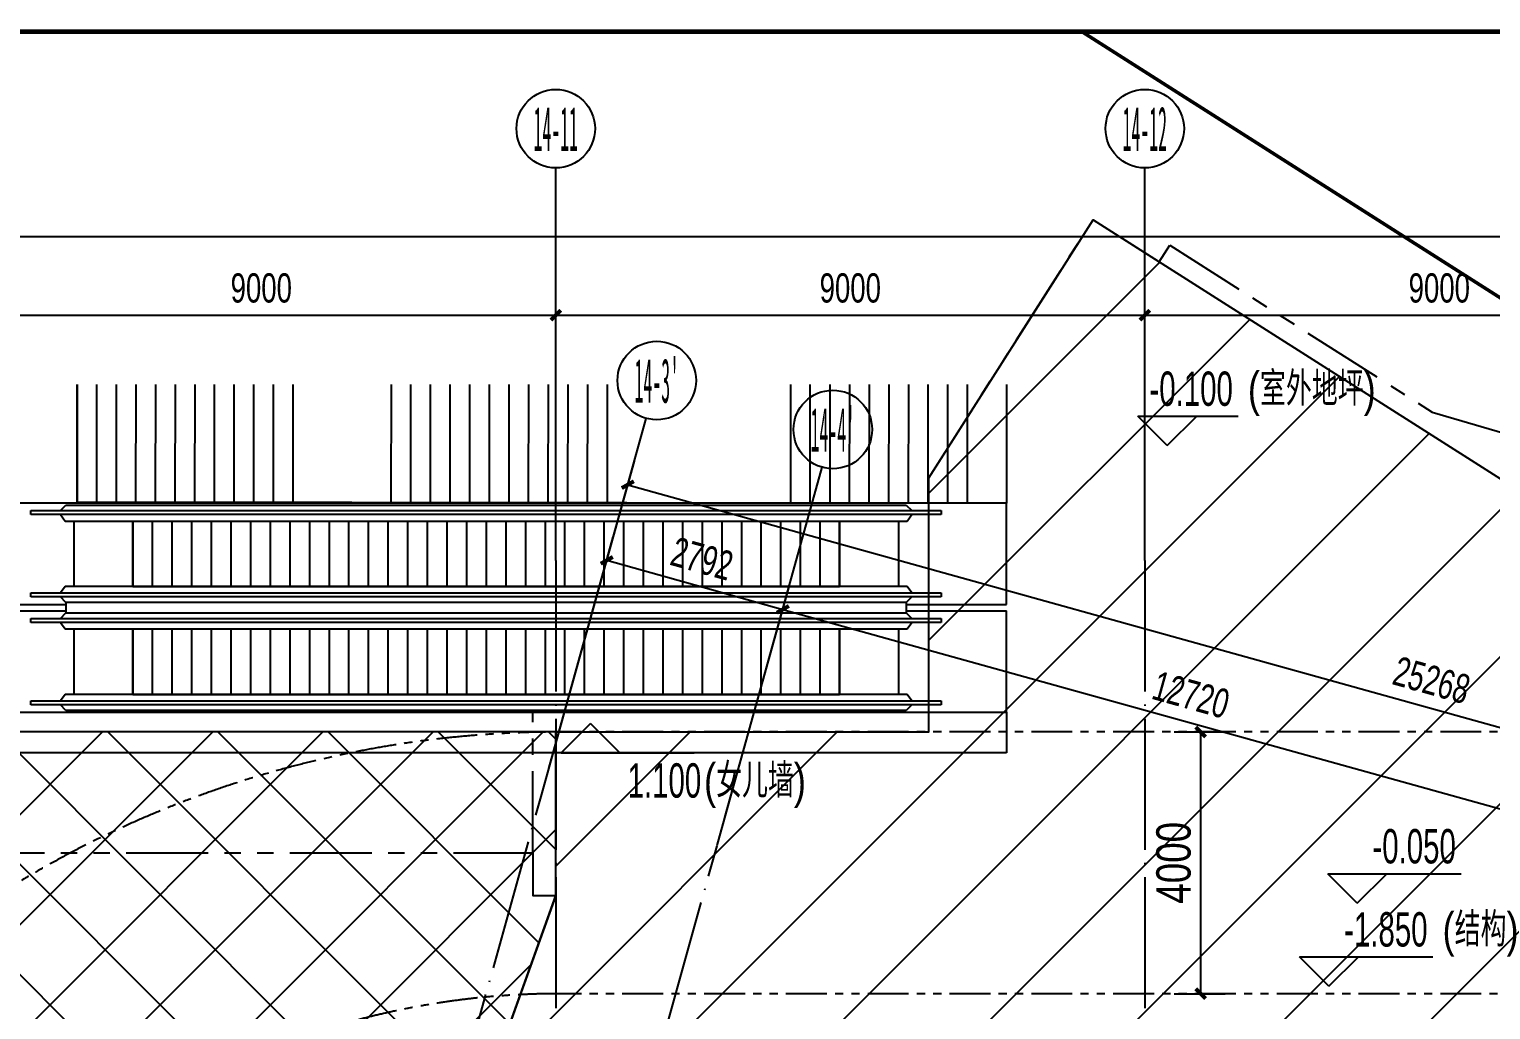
# Model space of a CAD drawing. Extents: x -233336 to 840473, y -28113 to 330904.
# Drawn here: x 768337 to 790670, y 44545 to 59529 of the extents above; entities that cross this region are included whole.
import ezdxf
from ezdxf.enums import TextEntityAlignment as Align
from ezdxf.xclip import XClip

# ---------------------------------------------------------------- set-up
doc = ezdxf.new("R2010")
doc.units = 0
doc.header["$LTSCALE"] = 1000
doc.header["$XCLIPFRAME"] = 2
doc.linetypes.add('104-14# 核心筒$0$DOTE', pattern=[2.42, 2, -0.2, 0.02, -0.2])
doc.linetypes.add('X-104 14#平面$0$PHANTOM2', pattern=[1.25, 0.625, -0.125, 0.125, -0.125, 0.125, -0.125])
doc.layers.get('0').update_dxf_attribs({"linetype": 'CONTINUOUS'})
doc.layers.get('Defpoints').update_dxf_attribs({"linetype": 'CONTINUOUS'})
for name, color, linetype in [('104-14# 核心筒$0$01-标注_轴线坐标', 8, 'CONTINUOUS'), ('104-14# 核心筒$0$A_AXIS-轴线', 8, '104-14# 核心筒$0$DOTE'), ('104-14# 核心筒$0$AXIS_TEXT', 7, 'CONTINUOUS'), ('AXIS_TEXT', 7, 'CONTINUOUS'), ('X-104 14#平面$0$01-标注_尺寸', 8, 'CONTINUOUS'), ('X-104 14#平面$0$01-标注_标高', 8, 'CONTINUOUS'), ('X-104 14#平面$0$A-E_楼梯', 8, 'CONTINUOUS'), ('X-104 14#平面$0$A-O_屋面', 8, 'CONTINUOUS'), ('X-104 14#平面$0$A-SUR_吊顶', 8, 'CONTINUOUS')]:
    doc.layers.add(name, color=color, linetype=linetype)
doc.layers.add('X-104 14#平面$0$road', color=8, linetype='CONTINUOUS', lineweight=50)
doc.layers.add('X-104 14#平面$0$降板', color=8, linetype='CONTINUOUS', plot=False)
doc.styles.add('104-14# 核心筒$0$_TCH_AXIS', font='STXIHEI.TTF', dxfattribs={"width": 0.8})
doc.styles.add('104-14# 核心筒$0$_TCH_DIM_T3', font='ros.shx', dxfattribs={"width": 0.705882, "bigfont": 'jd.shx'})
doc.styles.add('COMPLEX', font='COMPLEX')
doc.styles.add('X-104 14#平面$0$_TCH_DIM', font='ros.shx', dxfattribs={"width": 0.8, "bigfont": 'jd.shx'})
doc.styles.add('X-104 14#平面$0$_TCH_DIM_T3', font='ros.shx', dxfattribs={"width": 0.8, "bigfont": 'jd.shx'})
doc.dimstyles.new('104-14# 核心筒$0$_TCH_ARCH&&150', dxfattribs={"dimtxt": 446.25, "dimasz": 150, "dimexe": 375, "dimexo": 450, "dimgap": 189.375, "dimtad": 1, "dimdec": 0, "dimzin": 0, "dimdsep": 46, "dimtxsty": '104-14# 核心筒$0$_TCH_DIM_T3', "dimblk": '104-14# 核心筒$0$_ArchTick', "dimcen": 0.09, "dimclrt": 7, "dimazin": 2, "dimtfac": 1, "dimtdec": 0, "dimtix": 1, "dimtmove": 2, "dimatfit": 3, "dimfxl": 0, "dimtolj": 1, "dimtzin": 0, "dimarcsym": 0})
doc.dimstyles.new('X-104 14#平面$0$_TCH_ARCH&&150', dxfattribs={"dimtxt": 525, "dimasz": 150, "dimexe": 375, "dimexo": 450, "dimgap": 150, "dimtad": 1, "dimdec": 0, "dimzin": 0, "dimdsep": 46, "dimtxsty": 'X-104 14#平面$0$_TCH_DIM_T3', "dimblk": 'X-104 14#平面$0$_ArchTick', "dimcen": 0.09, "dimclrt": 7, "dimazin": 2, "dimtfac": 1, "dimtdec": 0, "dimtix": 1, "dimtmove": 2, "dimatfit": 3, "dimfxl": 0, "dimtolj": 1, "dimtzin": 0, "dimarcsym": 0})

# ---------------------------------------------------------------- blocks, each defined once
blk = doc.blocks.new('图框-A1+1-2')
at = {"const_width": 0.5}
blk.add_lwpolyline([(1186, 584), (25, 584), (25, 10), (1186, 10)], close=True, dxfattribs=at)
blk = doc.blocks.new('_AXISO')
blk.add_circle((0, 0), 0.5)
at = {"layer": 'AXIS_TEXT', "style": 'COMPLEX', "width": 1.041667}
blk.add_attdef('A', text='', height=0.56, dxfattribs=at).set_placement((-0.25, -0.28), (0.25, -0.28), align=Align.FIT)
blk = doc.blocks.new('104-14# 核心筒$0$_ArchTick')
at = {"color": 0, "linetype": 'ByBlock', "const_width": 0.4}
blk.add_lwpolyline([(-0.5, -0.5), (0.5, 0.5)], dxfattribs=at)
blk = doc.blocks.new('*D264')
at = {"layer": '104-14# 核心筒$0$01-标注_轴线坐标', "color": 0, "lineweight": -2}
for p, q in [((-1359, 54468), (-1359, 59343)), ((116900, 54468), (116900, 59343)), ((-1359, 58968), (116900, 58968))]:
    blk.add_line(p, q, dxfattribs=at)
at = {"layer": 'Defpoints', "color": 0}
for p in [(116900, 58968), (-1359, 54018), (116900, 54018)]:
    blk.add_point(p, dxfattribs=at)
at = {"layer": '104-14# 核心筒$0$01-标注_轴线坐标', "color": 0, "lineweight": -2, "xscale": 150, "yscale": 150, "zscale": 150, "rotation": 180}
blk.add_blockref('104-14# 核心筒$0$_ArchTick', (-1359, 58968), dxfattribs=at)
at = {"layer": '104-14# 核心筒$0$01-标注_轴线坐标', "color": 0, "lineweight": -2, "xscale": 150, "yscale": 150, "zscale": 150}
blk.add_blockref('104-14# 核心筒$0$_ArchTick', (116900, 58968), dxfattribs=at)
at = {"layer": '104-14# 核心筒$0$01-标注_轴线坐标', "color": 7, "insert": (57771, 59381), "char_height": 446.2, "attachment_point": 5, "style": '104-14# 核心筒$0$_TCH_DIM_T3'}
blk.add_mtext('\\A1;118259', dxfattribs=at)
blk = doc.blocks.new('*D275')
at = {"layer": '104-14# 核心筒$0$01-标注_轴线坐标', "color": 0, "lineweight": -2}
for p, q in [((77400, 54468), (77400, 58143)), ((86400, 54468), (86400, 58143)), ((77400, 57768), (86400, 57768))]:
    blk.add_line(p, q, dxfattribs=at)
at = {"layer": 'Defpoints', "color": 0}
for p in [(86400, 57768), (77400, 54018), (86400, 54018)]:
    blk.add_point(p, dxfattribs=at)
at = {"layer": '104-14# 核心筒$0$01-标注_轴线坐标', "color": 0, "lineweight": -2, "xscale": 150, "yscale": 150, "zscale": 150, "rotation": 180}
blk.add_blockref('104-14# 核心筒$0$_ArchTick', (77400, 57768), dxfattribs=at)
at = {"layer": '104-14# 核心筒$0$01-标注_轴线坐标', "color": 0, "lineweight": -2, "xscale": 150, "yscale": 150, "zscale": 150}
blk.add_blockref('104-14# 核心筒$0$_ArchTick', (86400, 57768), dxfattribs=at)
at = {"layer": '104-14# 核心筒$0$01-标注_轴线坐标', "color": 7, "insert": (81900, 58181), "char_height": 446.2, "attachment_point": 5, "style": '104-14# 核心筒$0$_TCH_DIM_T3'}
blk.add_mtext('\\A1;9000', dxfattribs=at)
blk = doc.blocks.new('*D276')
at = {"layer": '104-14# 核心筒$0$01-标注_轴线坐标', "color": 0, "lineweight": -2}
for p, q in [((86400, 54468), (86400, 58143)), ((95400, 54468), (95400, 58143)), ((86400, 57768), (95400, 57768))]:
    blk.add_line(p, q, dxfattribs=at)
at = {"layer": 'Defpoints', "color": 0}
for p in [(95400, 57768), (86400, 54018), (95400, 54018)]:
    blk.add_point(p, dxfattribs=at)
at = {"layer": '104-14# 核心筒$0$01-标注_轴线坐标', "color": 0, "lineweight": -2, "xscale": 150, "yscale": 150, "zscale": 150, "rotation": 180}
blk.add_blockref('104-14# 核心筒$0$_ArchTick', (86400, 57768), dxfattribs=at)
at = {"layer": '104-14# 核心筒$0$01-标注_轴线坐标', "color": 0, "lineweight": -2, "xscale": 150, "yscale": 150, "zscale": 150}
blk.add_blockref('104-14# 核心筒$0$_ArchTick', (95400, 57768), dxfattribs=at)
at = {"layer": '104-14# 核心筒$0$01-标注_轴线坐标', "color": 7, "insert": (90900, 58181), "char_height": 446.2, "attachment_point": 5, "style": '104-14# 核心筒$0$_TCH_DIM_T3'}
blk.add_mtext('\\A1;9000', dxfattribs=at)
blk = doc.blocks.new('*D277')
at = {"layer": '104-14# 核心筒$0$01-标注_轴线坐标', "color": 0, "lineweight": -2}
for p, q in [((95400, 54468), (95400, 58143)), ((104400, 54468), (104400, 58143)), ((95400, 57768), (104400, 57768))]:
    blk.add_line(p, q, dxfattribs=at)
at = {"layer": 'Defpoints', "color": 0}
for p in [(104400, 57768), (95400, 54018), (104400, 54018)]:
    blk.add_point(p, dxfattribs=at)
at = {"layer": '104-14# 核心筒$0$01-标注_轴线坐标', "color": 0, "lineweight": -2, "xscale": 150, "yscale": 150, "zscale": 150, "rotation": 180}
blk.add_blockref('104-14# 核心筒$0$_ArchTick', (95400, 57768), dxfattribs=at)
at = {"layer": '104-14# 核心筒$0$01-标注_轴线坐标', "color": 0, "lineweight": -2, "xscale": 150, "yscale": 150, "zscale": 150}
blk.add_blockref('104-14# 核心筒$0$_ArchTick', (104400, 57768), dxfattribs=at)
at = {"layer": '104-14# 核心筒$0$01-标注_轴线坐标', "color": 7, "insert": (99900, 58181), "char_height": 446.2, "attachment_point": 5, "style": '104-14# 核心筒$0$_TCH_DIM_T3'}
blk.add_mtext('\\A1;9000', dxfattribs=at)
blk = doc.blocks.new('*D302')
at = {"layer": '104-14# 核心筒$0$01-标注_轴线坐标', "color": 0, "lineweight": -2}
for p, q in [((86294, 50843), (87601, 55539)), ((87500, 55178), (111844, 48405)), ((110638, 44069), (111944, 48766))]:
    blk.add_line(p, q, dxfattribs=at)
at = {"layer": 'Defpoints', "color": 0}
for p in [(86174, 50409), (111844, 48405), (110517, 43636)]:
    blk.add_point(p, dxfattribs=at)
at = {"layer": '104-14# 核心筒$0$01-标注_轴线坐标', "color": 0, "lineweight": -2, "xscale": 150, "yscale": 150, "zscale": 150}
for p, rotation in [((87500, 55178), 164.4518973649167), ((111844, 48405), 344.4518973649167)]:
    blk.add_blockref('104-14# 核心筒$0$_ArchTick', p, dxfattribs=dict(at, rotation=rotation))
at = {"layer": '104-14# 核心筒$0$01-标注_轴线坐标', "color": 7, "insert": (99783, 52189), "char_height": 446.2, "attachment_point": 5, "rotation": 344.4519, "style": '104-14# 核心筒$0$_TCH_DIM_T3'}
blk.add_mtext('\\A1;25268', dxfattribs=at)
blk = doc.blocks.new('*D303')
at = {"layer": '104-14# 核心筒$0$01-标注_轴线坐标', "color": 0, "lineweight": -2}
for p, q in [((86294, 50843), (87279, 54383)), ((87179, 54022), (89869, 53273)), ((88984, 50094), (89969, 53635))]:
    blk.add_line(p, q, dxfattribs=at)
at = {"layer": 'Defpoints', "color": 0}
for p in [(89869, 53273), (86174, 50409), (88863, 49661)]:
    blk.add_point(p, dxfattribs=at)
at = {"layer": '104-14# 核心筒$0$01-标注_轴线坐标', "color": 0, "lineweight": -2, "xscale": 150, "yscale": 150, "zscale": 150}
for p, rotation in [((87179, 54022), 164.4518973650897), ((89869, 53273), 344.4518973650897)]:
    blk.add_blockref('104-14# 核心筒$0$_ArchTick', p, dxfattribs=dict(at, rotation=rotation))
at = {"layer": '104-14# 核心筒$0$01-标注_轴线坐标', "color": 7, "insert": (88634, 54045), "char_height": 446.2, "attachment_point": 5, "rotation": 344.4519, "style": '104-14# 核心筒$0$_TCH_DIM_T3'}
blk.add_mtext('\\A1;2792', dxfattribs=at)
blk = doc.blocks.new('*D304')
at = {"layer": '104-14# 核心筒$0$01-标注_轴线坐标', "color": 0, "lineweight": -2}
for p, q in [((88984, 50094), (89969, 53635)), ((89869, 53273), (102123, 49864)), ((101239, 46685), (102224, 50225))]:
    blk.add_line(p, q, dxfattribs=at)
at = {"layer": 'Defpoints', "color": 0}
for p in [(102123, 49864), (88863, 49661), (101118, 46251)]:
    blk.add_point(p, dxfattribs=at)
at = {"layer": '104-14# 核心筒$0$01-标注_轴线坐标', "color": 0, "lineweight": -2, "xscale": 150, "yscale": 150, "zscale": 150}
for p, rotation in [((89869, 53273), 164.4518973650898), ((102123, 49864), 344.4518973650898)]:
    blk.add_blockref('104-14# 核心筒$0$_ArchTick', p, dxfattribs=dict(at, rotation=rotation))
at = {"layer": '104-14# 核心筒$0$01-标注_轴线坐标', "color": 7, "insert": (96106, 51966), "char_height": 446.2, "attachment_point": 5, "rotation": 344.4519, "style": '104-14# 核心筒$0$_TCH_DIM_T3'}
blk.add_mtext('\\A1;12720', dxfattribs=at)
blk = doc.blocks.new('X-104 14#平面$0$_ArchTick')
at = {"color": 0, "linetype": 'ByBlock', "const_width": 0.4}
blk.add_lwpolyline([(-0.5, -0.5), (0.5, 0.5)], dxfattribs=at)
blk = doc.blocks.new('*D203')
at = {"layer": 'Defpoints', "color": 0}
for p in [(95400, 51400), (96254, 51400), (95400, 47400)]:
    blk.add_point(p, dxfattribs=at)
at = {"layer": 'X-104 14#平面$0$01-标注_尺寸', "color": 0, "lineweight": -2}
for p, q in [((95850, 51400), (96629, 51400)), ((96254, 47400), (96254, 51400)), ((95850, 47400), (96629, 47400))]:
    blk.add_line(p, q, dxfattribs=at)
at = {"layer": 'X-104 14#平面$0$01-标注_尺寸', "color": 0, "lineweight": -2, "xscale": 150, "yscale": 150, "zscale": 150}
for p, rotation in [((96254, 51400), 90), ((96254, 47400), 270)]:
    blk.add_blockref('X-104 14#平面$0$_ArchTick', p, dxfattribs=dict(at, rotation=rotation))
at = {"layer": 'X-104 14#平面$0$01-标注_尺寸', "color": 7, "insert": (95841.5, 49400), "char_height": 525, "attachment_point": 5, "rotation": 90, "style": 'X-104 14#平面$0$_TCH_DIM_T3'}
blk.add_mtext('\\A1;4000', dxfattribs=at)
blk = doc.blocks.new('104-14# 核心筒')
at = {"layer": '104-14# 核心筒$0$01-标注_轴线坐标'}
for p, q in [((86400, 54018.4), (86400, 60018.4)), ((95400, 54018.4), (95400, 60018.4)), ((86174.1, 50411.2), (87782.4, 56191.6)), ((88864, 49662.8), (90472.3, 55443.2))]:
    blk.add_line(p, q, dxfattribs=at)
for centre in [(87943.2, 56769.7), (90633.1, 56021.3)]:
    blk.add_circle(centre, 600, dxfattribs=at)
at = {"layer": '104-14# 核心筒$0$A_AXIS-轴线'}
for p, q in [((86400, 54018.4), (86400, -8545.1)), ((95400, 54018.4), (95400, -8545.1)), ((83500, 40800), (86174.1, 50411.2)), ((84842.7, 35209.6), (88863.4, 49660.6))]:
    blk.add_line(p, q, dxfattribs=at)
at = {"layer": '104-14# 核心筒$0$01-标注_轴线坐标'}
ref = blk.add_blockref('_AXISO', (86400, 60618.4), dxfattribs=dict(at, xscale=1200, yscale=1200, zscale=1200))
ref.add_attrib('A', '14-11', dxfattribs={"layer": '104-14# 核心筒$0$AXIS_TEXT', "height": 678.82, "style": '104-14# 核心筒$0$_TCH_AXIS', "width": 0.366464}).set_placement((86060.6, 60279), (86739.4, 60279), align=Align.FIT)
ref = blk.add_blockref('_AXISO', (95400, 60618.4), dxfattribs=dict(at, xscale=1200, yscale=1200, zscale=1200))
ref.add_attrib('A', '14-12', dxfattribs={"layer": '104-14# 核心筒$0$AXIS_TEXT', "height": 678.82, "style": '104-14# 核心筒$0$_TCH_AXIS', "width": 0.366464}).set_placement((95060.6, 60279), (95739.4, 60279), align=Align.FIT)
at = {"layer": '104-14# 核心筒$0$01-标注_轴线坐标', "color": 7, "style": '104-14# 核心筒$0$_TCH_AXIS', "width": 0.425981}
for s, p, p2 in [("14-3'", (87603.8, 56430.2), (88282.6, 56430.2)), ("14-4'", (90293.7, 55681.8), (90972.5, 55681.8))]:
    blk.add_text(s, height=678.82, dxfattribs=at).set_placement(p, p2, align=Align.FIT)
at = {"layer": '104-14# 核心筒$0$01-标注_轴线坐标'}
for p1, p2, distance, text, picture, middle in [((-1359, 54018.4), (116900.2, 54018.4), 4950, '118259', '*D264', (57770.6, 59380.9)), ((77400, 54018.4), (86400, 54018.4), 3750, '9000', '*D275', (81900, 58180.9)), ((86400, 54018.4), (95400, 54018.4), 3750, '9000', '*D276', (90900, 58180.9)), ((95400, 54018.4), (104400, 54018.4), 3750, '9000', '*D277', (99900, 58180.9)), ((86173.5, 50409), (110517.1, 43636), 4950, '25268', '*D302', (99782.7, 52188.8)), ((86173.5, 50409), (88863.4, 49660.6), 3750, '2792', '*D303', (88634.2, 54045)), ((88863.4, 49660.6), (101117.9, 46251.1), 3750, '12720', '*D304', (96106.4, 51966))]:
    dim = blk.add_aligned_dim(p1=p1, p2=p2, distance=distance, text=text, dimstyle='104-14# 核心筒$0$_TCH_ARCH&&150', dxfattribs=at)
    dim.commit()
    dim.dimension.update_dxf_attribs({"geometry": picture, "text_midpoint": middle})
blk = doc.blocks.new('X-104 14#平面')
at = {"layer": 'X-104 14#平面$0$降板'}
h = blk.add_hatch(dxfattribs=at)
h.set_pattern_fill('ANSI31', color=256, scale=1000)
h.set_pattern_definition([(45, (0, 0), (-1122.532, 1122.532), [])])
h.paths.add_polyline_path([(86400, 51400), (92100, 51400), (92100, 55283.2), (94608.8, 59227.5), (104902.6, 52680), (116300, 52680), (116300, 35910.4), (115900, 35910.4), (99509.6, 40470.7), (97097.2, 31800), (84844.4, 35209.1), (86191.6, 40051.1), (83500, 40800), (86400, 48900)])
h = blk.add_hatch(dxfattribs=at)
h.set_pattern_fill('ANSI37', color=256, scale=750)
h.set_pattern_definition([(45, (0, 0), (-841.899, 841.899), []), (135, (0, 0), (-841.899, -841.899), [])])
h.paths.add_polyline_path([(83500, 40800), (86400, 48900), (86400, 51400), (77509.2, 51400), (58917.8, 35800), (-4608.4, 35800), (-12111.5, -2800), (112466, -2800), (116300, 1125.5), (116300, 11750), (115900, 11750), (107700, -0.1), (86400, 0), (77400, 799.9), (59400, 799.9), (50400, 0), (-62.7, 0), (5400, 25700), (68400, 25700)])
at = {"layer": 'X-104 14#平面$0$01-标注_标高'}
for p, q in [((95742.6, 55774.9), (95292.6, 56224.9)), ((95292.6, 56224.9), (96824.5, 56224.9)), ((95742.6, 55774.9), (96192.6, 56224.9)), ((86929.5, 51528.2), (86479.5, 51078.2)), ((86929.5, 51528.2), (87379.5, 51078.2)), ((86479.5, 51078.2), (88514.3, 51078.2)), ((98646.7, 48783.2), (98196.7, 49233.2)), ((98196.7, 49233.2), (100231.6, 49233.2)), ((98646.7, 48783.2), (99096.7, 49233.2)), ((98214.3, 47513.2), (97764.3, 47963.2)), ((97764.3, 47963.2), (99799.2, 47963.2)), ((98214.3, 47513.2), (98664.3, 47963.2))]:
    blk.add_line(p, q, dxfattribs=at)
at = {"layer": 'X-104 14#平面$0$A-E_楼梯'}
for p, q in [((79086.9, 56711.2), (79085, 54911.5)), ((82385, 54907.9), (82387, 56711.2)), ((83885, 54906.3), (83887, 56711.2)), ((84185, 54906), (84187, 56711.2)), ((84485, 54905.6), (84487, 56711.2)), ((84785, 54905.3), (84787, 56711.2)), ((85085, 54905), (85087, 56711.2)), ((85385, 54904.6), (85387, 56711.2)), ((85685, 54904.3), (85687, 56711.2)), ((85985, 54904), (85987, 56711.2)), ((86285, 54903.7), (86287, 56711.2)), ((86585, 54903.3), (86587, 56711.2)), ((86885, 54903), (86887, 56711.2)), ((87187, 56711.2), (87185, 54902.7)), ((89987, 56711.2), (89985, 54896)), ((90285, 54896), (90287, 56711.2)), ((90587, 56711.2), (90585, 54896)), ((90887, 56711.2), (90885, 54896)), ((91187, 56711.2), (91185, 54896)), ((91487, 56711.2), (91485, 54896)), ((91787, 56711.2), (91785, 54896)), ((92087, 56711.2), (92085, 54896)), ((92387, 56711.2), (92385, 54896)), ((92687, 56711.2), (92685, 54896.7)), ((93285, 56711.2), (93285, 54896)), ((93285, 54896), (77385, 54896)), ((78379.5, 54721), (78379.5, 54781)), ((78379.5, 54781), (92290.5, 54781)), ((92290.5, 54721), (78379.5, 54721)), ((78829.5, 54781), (78915.5, 54867)), ((78829.5, 54721), (78902.2, 54622)), ((78915.5, 54867), (91754.5, 54867)), ((91754.5, 54867), (91840.5, 54781)), ((91767.7, 54622), (91840.5, 54721)), ((92290.5, 54781), (92290.5, 54721)), ((93285, 53348), (93285, 54896)), ((78902.2, 54622), (91767.7, 54622)), ((79035, 54622), (79035, 53622)), ((79935, 54622), (90735, 54622)), ((79935, 54622), (79935, 53622)), ((79935, 53622), (79935, 54622)), ((80235, 54622), (80235, 53622)), ((80535, 54622), (80535, 53622)), ((80835, 54622), (80835, 53622)), ((81135, 54622), (81135, 53622)), ((81435, 54622), (81435, 53622)), ((81735, 54622), (81735, 53622)), ((82035, 54622), (82035, 53622)), ((82335, 54622), (82335, 53622)), ((82635, 54622), (82635, 53622)), ((82935, 54622), (82935, 53622)), ((83235, 54622), (83235, 53622)), ((83535, 54622), (83535, 53622)), ((83835, 54622), (83835, 53622)), ((84135, 54622), (84135, 53622)), ((84435, 54622), (84435, 53622)), ((84735, 54622), (84735, 53622)), ((85035, 54622), (85035, 53622)), ((85335, 54622), (85335, 53622)), ((85635, 54622), (85635, 53622)), ((85935, 54622), (85935, 53622)), ((86235, 54622), (86235, 53622)), ((86535, 54622), (86535, 53622)), ((86835, 54622), (86835, 53622)), ((87135, 54622), (87135, 53622)), ((87435, 54622), (87435, 53622)), ((87735, 54622), (87735, 53622)), ((88035, 54622), (88035, 53622)), ((88335, 54622), (88335, 53622)), ((88635, 54622), (88635, 53622)), ((88935, 54622), (88935, 53622)), ((89235, 54622), (89235, 53622)), ((89535, 54622), (89535, 53622)), ((89835, 54622), (89835, 53622)), ((90135, 54622), (90135, 53622)), ((90435, 54622), (90435, 53622)), ((90735, 54622), (90735, 53622)), ((90735, 53622), (90735, 54622)), ((91635, 54622), (91635, 53622)), ((78902.2, 53622), (78829.5, 53523)), ((91767.7, 53622), (78902.2, 53622)), ((79935, 53622), (90735, 53622)), ((91840.5, 53523), (91767.7, 53622)), ((78379.5, 53463), (78379.5, 53523)), ((78379.5, 53523), (92290.5, 53523)), ((92290.5, 53463), (78379.5, 53463)), ((78915.5, 53377), (78829.5, 53463)), ((91754.5, 53377), (78915.5, 53377)), ((78915.5, 53377), (78915.5, 53219)), ((91840.5, 53463), (91754.5, 53377)), ((91754.5, 53377), (91754.5, 53219)), ((92290.5, 53523), (92290.5, 53463)), ((77385, 53348), (78915.5, 53348)), ((77385, 53248), (78915.5, 53248)), ((78829.5, 53133), (78915.5, 53219)), ((78915.5, 53219), (91754.5, 53219)), ((91754.5, 53348), (93285, 53348)), ((91754.5, 53248), (93285, 53248)), ((91754.5, 53219), (91840.5, 53133)), ((93285, 51700), (93285, 53248)), ((78379.5, 53073), (78379.5, 53133)), ((78379.5, 53133), (92290.5, 53133)), ((92290.5, 53073), (78379.5, 53073)), ((78829.5, 53073), (78902.2, 52974)), ((78902.2, 52974), (91767.7, 52974)), ((79035, 52974), (79035, 51974)), ((79935, 52974), (90735, 52974)), ((79935, 52974), (79935, 51974)), ((79935, 51974), (79935, 52974)), ((80235, 52974), (80235, 51974)), ((80535, 52974), (80535, 51974)), ((80835, 52974), (80835, 51974)), ((81135, 52974), (81135, 51974)), ((81435, 52974), (81435, 51974)), ((81735, 52974), (81735, 51974)), ((82035, 52974), (82035, 51974)), ((82335, 52974), (82335, 51974)), ((82635, 52974), (82635, 51974)), ((82935, 52974), (82935, 51974)), ((83235, 52974), (83235, 51974)), ((83535, 52974), (83535, 51974)), ((83835, 52974), (83835, 51974)), ((84135, 52974), (84135, 51974)), ((84435, 52974), (84435, 51974)), ((84735, 52974), (84735, 51974)), ((85035, 52974), (85035, 51974)), ((85335, 52974), (85335, 51974)), ((85635, 52974), (85635, 51974)), ((85935, 52974), (85935, 51974)), ((86235, 52974), (86235, 51974)), ((86535, 52974), (86535, 51974)), ((86835, 52974), (86835, 51974)), ((87135, 52974), (87135, 51974)), ((87435, 52974), (87435, 51974)), ((87735, 52974), (87735, 51974)), ((88035, 52974), (88035, 51974)), ((88335, 52974), (88335, 51974)), ((88635, 52974), (88635, 51974)), ((88935, 52974), (88935, 51974)), ((89235, 52974), (89235, 51974)), ((89535, 52974), (89535, 51974)), ((89835, 52974), (89835, 51974)), ((90135, 52974), (90135, 51974)), ((90435, 52974), (90435, 51974)), ((90735, 52974), (90735, 51974)), ((90735, 51974), (90735, 52974)), ((91635, 52974), (91635, 51974)), ((91767.7, 52974), (91840.5, 53073)), ((92290.5, 53133), (92290.5, 53073)), ((78379.5, 51815), (78379.5, 51875)), ((78379.5, 51875), (92290.5, 51875)), ((92290.5, 51815), (78379.5, 51815)), ((78902.2, 51974), (78829.5, 51875)), ((78915.5, 51729), (78829.5, 51815)), ((91767.7, 51974), (78902.2, 51974)), ((79935, 51974), (90735, 51974)), ((91840.5, 51815), (91754.5, 51729)), ((91840.5, 51875), (91767.7, 51974)), ((92290.5, 51875), (92290.5, 51815)), ((77385, 51700), (93285, 51700)), ((91754.5, 51729), (78915.5, 51729))]:
    blk.add_line(p, q, dxfattribs=at)
at = {"layer": 'X-104 14#平面$0$A-E_楼梯', "flags": 128}
for points in [[(87485, 54902.3), (79085, 54911.5), (79086.9, 56711.2)], [(79385, 54911.2), (79386.9, 56711.2)], [(79685, 54910.9), (79686.9, 56711.2)], [(79985, 54910.6), (79986.9, 56711.2)], [(80285, 54910.2), (80286.9, 56711.2)], [(80585, 54909.9), (80587, 56711.2)], [(80885, 54909.6), (80887, 56711.2)], [(81185, 54909.2), (81187, 56711.2)], [(81485, 54908.9), (81487, 56711.2)], [(81785, 54908.6), (81787, 56711.2)], [(82085, 54908.3), (82087, 56711.2)]]:
    blk.add_lwpolyline(points, dxfattribs=at)
at = {"layer": 'X-104 14#平面$0$A-O_屋面', "ltscale": 5}
blk.add_line((93285, 51700), (93285, 51080), dxfattribs=at)
at = {"layer": 'X-104 14#平面$0$A-O_屋面', "linetype": 'X-104 14#平面$0$PHANTOM2', "ltscale": 2}
blk.add_lwpolyline([(116300, 1125.5), (112466, -2800), (-12111.5, -2800), (-10903.8, 3413.1), (-11202.5, 3471.2), (-4857, 36100), (58808.6, 36100), (74837.7, 49550), (86050, 49550), (86050, 51700), (92100, 51702), (92100, 55283.2), (94608.8, 59227.5), (95621.4, 58583.5), (95782.4, 58836.6), (99791.5, 56286.5), (107067.8, 54161.9), (111100, 54161.9), (111100, 52680), (116300, 52680)], close=True, dxfattribs=at)
at = {"layer": 'X-104 14#平面$0$A-O_屋面', "ltscale": 5}
for points in [[(-11202.5, 3471.2), (-4857, 36100), (58808.6, 36100), (77400, 51700), (93285, 51700)], [(93285, 51080), (77625.7, 51080), (59034.3, 35480), (-4345.9, 35480), (-10594, 3352.8)], [(86050, 49550), (86050, 48900), (86400, 48900), (83932.6, 42008.3)]]:
    blk.add_lwpolyline(points, dxfattribs=at)
at = {"layer": 'X-104 14#平面$0$A-SUR_吊顶', "linetype": 'X-104 14#平面$0$PHANTOM2'}
for p, q in [((101791.4, 51400), (86449.2, 51400)), ((101791.4, 47400), (86449.2, 47400))]:
    blk.add_line(p, q, dxfattribs=at)
for radius in [16000, 12000]:
    blk.add_arc((86449.2, 35400), radius, 90, 132.2322, dxfattribs=at)
at = {"layer": 'X-104 14#平面$0$road'}
blk.add_line((101764, 57436.4), (94443.5, 62100), dxfattribs=at)
at = {"layer": 'X-104 14#平面$0$降板'}
for points in [[(86400, 51400), (92100, 51400), (92100, 55283.2), (94608.8, 59227.5), (104902.6, 52680), (116300, 52680), (116300, 35910.4), (115900, 35910.4), (99509.6, 40470.7), (97097.2, 31800), (84844.4, 35209.1), (86191.6, 40051.1), (83500, 40800), (86400, 48900)], [(83500, 40800), (86400, 48900), (86400, 51400), (77509.2, 51400), (58917.8, 35800), (-4608.4, 35800), (-12111.5, -2800), (112466, -2800), (116300, 1125.5), (116300, 11750), (115900, 11750), (107700, -0.1), (86400, 0), (77400, 799.9), (59400, 799.9), (50400, 0), (-62.7, 0), (5400, 25700), (68400, 25700)]]:
    blk.add_lwpolyline(points, close=True, dxfattribs=at)
ref = blk.add_blockref('104-14# 核心筒', (0, 0))
XClip(ref).set_block_clipping_path([(-38664.3623821461, -25500), (139216.5485069363, 330900)])
at = {"xscale": 150, "yscale": 150, "zscale": 150}
blk.add_blockref('图框-A1+1-2', (-38664.4, -25500), dxfattribs=at)
at = {"layer": 'X-104 14#平面$0$01-标注_标高', "color": 7, "style": 'X-104 14#平面$0$_TCH_DIM'}
for s, height, width, p in [('(室外地坪)', 520.93, 0.8, (96974.5, 56382.4)), ('-0.100', 525, 0.64, (95471.5, 56382.4)), ('1.100', 525, 0.64, (87497.3, 50395.7)), ('(女儿墙)', 520.93, 0.8, (88664.3, 50395.7)), ('-0.050', 525, 0.64, (98878.6, 49390.7)), ('(结构)', 520.93, 0.8, (99949.2, 48120.7)), ('-1.850', 525, 0.64, (98446.2, 48120.7))]:
    blk.add_text(s, height=height, dxfattribs=dict(at, width=width)).set_placement(p)
at = {"layer": 'X-104 14#平面$0$01-标注_尺寸'}
dim = blk.add_aligned_dim(p1=(95400, 47400), p2=(95400, 51400), distance=-854, text='4000', dimstyle='X-104 14#平面$0$_TCH_ARCH&&150', dxfattribs=at)
dim.commit()
dim.dimension.update_dxf_attribs({"geometry": '*D203', "text_midpoint": (95841.5, 49400)})

msp = doc.modelspace()

# ---------------------------------------------------------------- block references
msp.add_blockref('X-104 14#平面', (689983.4, -2608.9))

doc.saveas('drawing.dxf')
